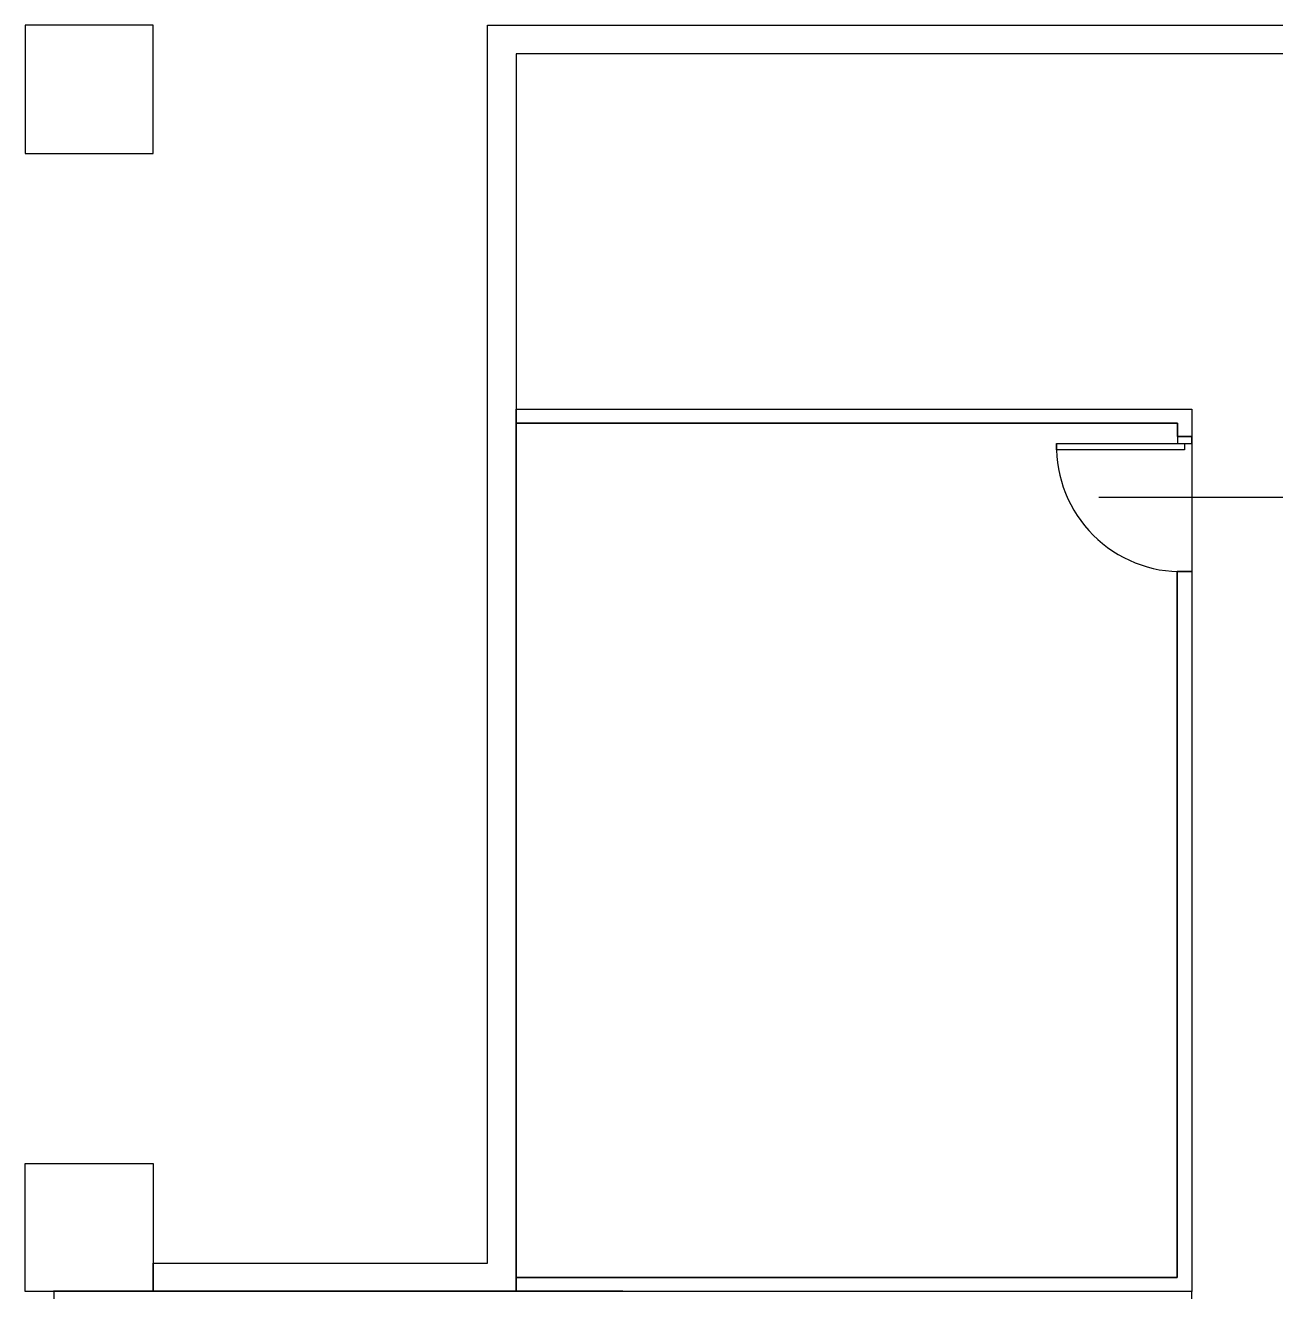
# Model space of a CAD drawing. Header units: centimetres. Extents: x -586 to 10005, y 1793 to 5385.
# Drawn here: x -585 to 294, y 4410 to 5300 of the extents above; entities that cross this region are included whole.
import ezdxf

# ---------------------------------------------------------------- set-up
doc = ezdxf.new("R2010")
doc.units = ezdxf.units.CM
doc.header["$MEASUREMENT"] = 0
for name, color, linetype in [('Doors', 4, 'Continuous'), ('Offices', 50, 'Continuous'), ('Path', 3, 'Continuous'), ('Walls', 6, 'Continuous')]:
    doc.layers.add(name, color=color, linetype=linetype)

msp = doc.modelspace()

# ---------------------------------------------------------------- linework, layer by layer
at = {"layer": 'Doors'}
for points in [[(224.51, 5005.84), (234.51, 5005.84), (234.51, 5010.84), (224.51, 5010.84)], [(229.51, 5001.44), (139.51, 5001.44), (139.51, 5005.84), (229.51, 5005.84)]]:
    msp.add_lwpolyline(points, close=True, dxfattribs=at)
msp.add_arc((227.31, 5003.64), 87.83, 178.56464, 271.43536, dxfattribs=at)
at = {"layer": 'Offices'}
msp.add_lwpolyline([(224.26, 4419.8), (-240.49, 4419.8), (-240.49, 5020.1), (224.51, 5020.1), (224.51, 5010.84), (234.51, 5010.84), (234.51, 4915.84), (224.26, 4915.84)], close=True, dxfattribs=at)
msp.add_lwpolyline([(-565.49, 4409.8), (-565.49, 3994.79), (224.51, 3994.79), (224.51, 4294.79), (234.51, 4294.79), (234.51, 4409.8), (-565.49, 4410.27)], dxfattribs=at)
at = {"layer": 'Path'}
msp.add_line((304.51, 4968.03), (169.24, 4968.03), dxfattribs=at)
at = {"layer": 'Walls'}
for points in [[(-585.49, 5299.8), (-585.49, 5209.8), (-495.49, 5209.8), (-495.49, 5299.8)], [(-240.49, 4409.8), (-260.49, 4409.8), (-495.49, 4409.8), (-495.49, 4429.8), (-260.49, 4429.8), (-260.49, 5299.8), (374.51, 5299.8), (374.51, 5279.8), (-240.49, 5279.8), (-240.49, 5030.1), (-240.49, 5030.1), (-240.49, 5020.1)], [(234.51, 5020.1), (234.51, 5010.84), (224.51, 5010.84), (224.51, 5020.1), (-240.49, 5020.1), (-240.49, 5030.1), (234.51, 5030.1)], [(234.51, 4409.8), (224.26, 4409.8), (-240.49, 4409.8), (-240.49, 4419.8), (224.26, 4419.8), (224.26, 4915.84), (234.51, 4915.84)], [(-585.49, 4409.8), (-585.49, 4499.79), (-495.49, 4499.79), (-495.49, 4409.8)]]:
    msp.add_lwpolyline(points, close=True, dxfattribs=at)

doc.saveas('drawing.dxf')
